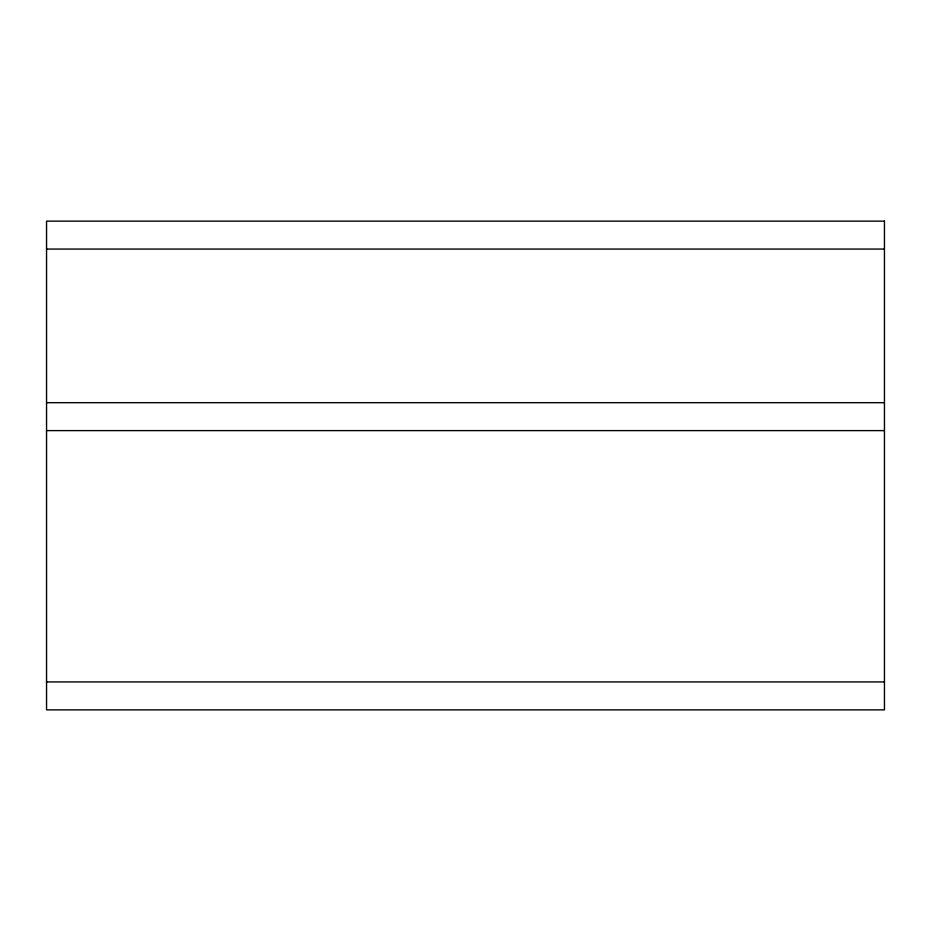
<?xml version="1.0" encoding="UTF-8"?>
<svg xmlns="http://www.w3.org/2000/svg" width="931" height="931" viewBox="0 0 931 931"><rect width="100%" height="100%" fill="white"/><g stroke="black" fill="none" stroke-linecap="round" stroke-linejoin="round"><path stroke-width="1.4" d="M46.55 249.066L884.45 249.066M46.55 402.681L884.45 402.681M46.55 430.611L884.45 430.611M46.55 681.934L884.45 681.934M884.45 221.136L46.55 221.136L46.55 709.864L884.45 709.864L884.45 221.136"/></g></svg>
